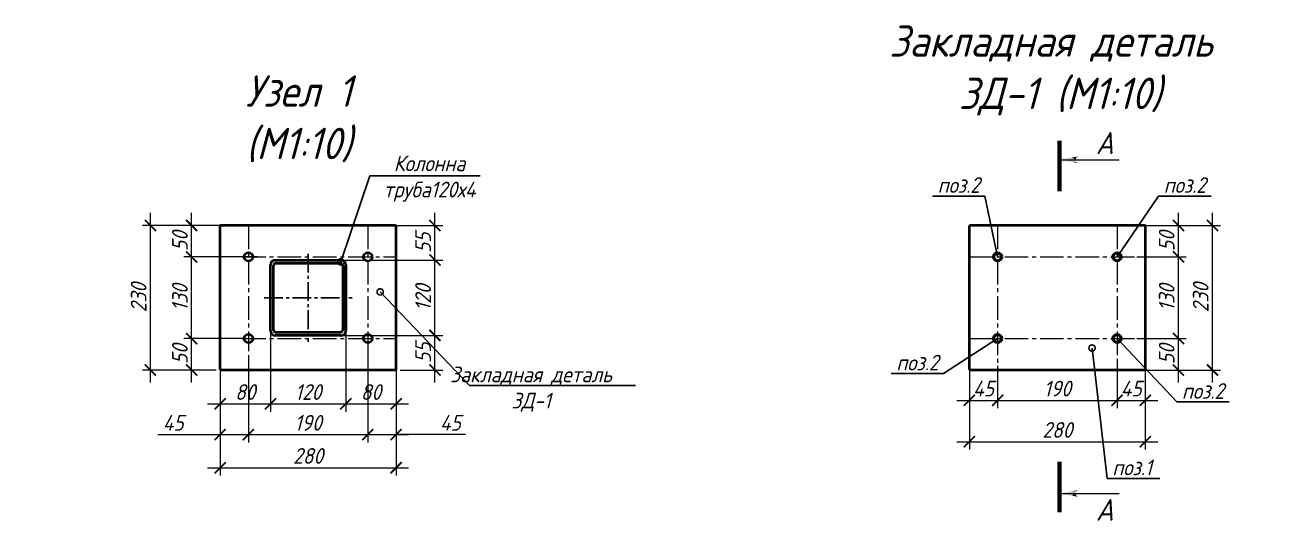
# Model space of a CAD drawing. Header units: millimetres. Extents: x 504091 to 2165846, y 135022 to 442887.
# Drawn here: x 896645 to 898647, y 256998 to 257786 of the extents above; entities that cross this region are included whole.
import ezdxf
from ezdxf import colors
from ezdxf.entities.mleader import LeaderData, LeaderLine
from ezdxf.math import Vec2, Vec3

# ---------------------------------------------------------------- set-up
doc = ezdxf.new("R2010")
doc.units = ezdxf.units.MM
doc.linetypes.add('CENTER2', pattern=[1.125, 0.75, -0.125, 0.125, -0.125])
doc.layers.get('Defpoints').update_dxf_attribs({"color": 255})
for name, color, linetype in [('PDF _Геометрия', 7, 'Continuous'), ('PDF _Сплошная заливка', 7, 'Continuous'), ('PDF _Текст', 7, 'Continuous'), ('TEXT', 7, 'Continuous'), ('металл', 124, 'Continuous'), ('Шов', 136, 'PSK_Weld_10')]:
    doc.layers.add(name, color=color, linetype=linetype)
for name, color, linetype, lineweight in [('Размер', 7, 'Continuous', 13), ('Размеры КР', 164, 'Continuous', 9), ('Рамка', 130, 'Continuous', 20)]:
    doc.layers.add(name, color=color, linetype=linetype, lineweight=lineweight)
doc.styles.add('GOST 2.304_new', font='isocpeur.ttf', dxfattribs={"width": 0.9, "oblique": 15})
doc.linetypes.add('PSK_Weld_10', pattern='A,0.199999,1e-06,[130,ltypeshp.shx,S=1.06,R=-45,X=0.75,Y=1],1.5,[130,ltypeshp.shx,S=1.06,R=45,X=-0.75,Y=1],0', length=1.7)
doc.dimstyles.new('SPDS 1_10', dxfattribs={"dimscale": 10, "dimtxt": 2.5, "dimasz": 1.77, "dimexe": 1.25, "dimexo": 0.625, "dimtad": 1, "dimdec": 0, "dimrnd": 0.001, "dimtxsty": 'GOST 2.304_new', "dimblk": 'ARCHTICK', "dimcen": 2.5, "dimdle": 2, "dimclrt": 256, "dimadec": 0, "dimazin": 2, "dimtfac": 0.75, "dimtdec": 0, "dimtmove": 1, "dimatfit": 3, "dimfxl": 0, "dimtolj": 1, "dimlwd": 9, "dimlwe": 9, "dimarcsym": 0})

# ---------------------------------------------------------------- blocks, each defined once
blk = doc.blocks.new('_ArchTick')
at = {"color": 0, "linetype": 'ByBlock', "const_width": 0.15}
blk.add_lwpolyline([(-0.5, -0.5), (0.5, 0.5)], dxfattribs=at)
blk = doc.blocks.new('*D1244')
at = {"layer": 'Defpoints', "color": 0, "lineweight": 20, "transparency": 16777216}
for p in [(896843.8, 257467.7), (896954.7, 257467.7), (896954.7, 257237.7)]:
    blk.add_point(p, dxfattribs=at)
at = {"layer": 'Размеры КР', "color": 0, "lineweight": 9, "transparency": 16777216}
for p, q in [((896843.8, 257217.7), (896843.8, 257487.7)), ((896948.5, 257467.7), (896831.3, 257467.7)), ((896948.5, 257237.7), (896831.3, 257237.7))]:
    blk.add_line(p, q, dxfattribs=at)
at = {"layer": 'Размеры КР', "color": 0, "lineweight": 9, "transparency": 16777216, "xscale": 17.7, "yscale": 17.7, "zscale": 17.7}
for p, rotation in [((896843.8, 257467.7), 90), ((896843.8, 257237.7), 270)]:
    blk.add_blockref('_ArchTick', p, dxfattribs=dict(at, rotation=rotation))
at = {"layer": 'Размеры КР', "lineweight": 20, "transparency": 16777216, "insert": (896825.1, 257352.7), "char_height": 25, "attachment_point": 5, "rotation": 90, "style": 'GOST 2.304_new'}
blk.add_mtext('\\A1;230', dxfattribs=at)
blk = doc.blocks.new('*D1245')
at = {"layer": 'Defpoints', "color": 0, "lineweight": 20, "transparency": 16777216}
for p in [(896909.4, 257287.7), (896999.7, 257287.7), (896954.7, 257237.7)]:
    blk.add_point(p, dxfattribs=at)
at = {"layer": 'Размеры КР', "color": 0, "lineweight": 9, "transparency": 16777216}
for p, q in [((896909.4, 257217.7), (896909.4, 257307.7)), ((896993.5, 257287.7), (896896.9, 257287.7)), ((896948.5, 257237.7), (896896.9, 257237.7))]:
    blk.add_line(p, q, dxfattribs=at)
at = {"layer": 'Размеры КР', "color": 0, "lineweight": 9, "transparency": 16777216, "xscale": 17.7, "yscale": 17.7, "zscale": 17.7}
for p, rotation in [((896909.4, 257287.7), 90), ((896909.4, 257237.7), 270)]:
    blk.add_blockref('_ArchTick', p, dxfattribs=dict(at, rotation=rotation))
at = {"layer": 'Размеры КР', "lineweight": 20, "transparency": 16777216, "insert": (896890.7, 257262.7), "char_height": 25, "attachment_point": 5, "rotation": 90, "style": 'GOST 2.304_new'}
blk.add_mtext('\\A1;50', dxfattribs=at)
blk = doc.blocks.new('*D1246')
at = {"layer": 'Defpoints', "color": 0, "lineweight": 20, "transparency": 16777216}
for p in [(896909.4, 257417.7), (897020.3, 257417.7), (896999.7, 257287.7)]:
    blk.add_point(p, dxfattribs=at)
at = {"layer": 'Размеры КР', "color": 0, "lineweight": 9, "transparency": 16777216}
for p, q in [((896909.4, 257267.7), (896909.4, 257437.7)), ((897014.1, 257417.7), (896896.9, 257417.7)), ((896993.5, 257287.7), (896896.9, 257287.7))]:
    blk.add_line(p, q, dxfattribs=at)
at = {"layer": 'Размеры КР', "color": 0, "lineweight": 9, "transparency": 16777216, "xscale": 17.7, "yscale": 17.7, "zscale": 17.7}
for p, rotation in [((896909.4, 257417.7), 90), ((896909.4, 257287.7), 270)]:
    blk.add_blockref('_ArchTick', p, dxfattribs=dict(at, rotation=rotation))
at = {"layer": 'Размеры КР', "lineweight": 20, "transparency": 16777216, "insert": (896890.7, 257352.7), "char_height": 25, "attachment_point": 5, "rotation": 90, "style": 'GOST 2.304_new'}
blk.add_mtext('\\A1;130', dxfattribs=at)
blk = doc.blocks.new('*D1247')
at = {"layer": 'Defpoints', "color": 0, "lineweight": 20, "transparency": 16777216}
for p in [(896909.4, 257467.7), (897020.3, 257467.7), (897020.3, 257417.7)]:
    blk.add_point(p, dxfattribs=at)
at = {"layer": 'Размеры КР', "color": 0, "lineweight": 9, "transparency": 16777216}
for p, q in [((896909.4, 257397.7), (896909.4, 257487.7)), ((897014.1, 257467.7), (896896.9, 257467.7)), ((897014.1, 257417.7), (896896.9, 257417.7))]:
    blk.add_line(p, q, dxfattribs=at)
at = {"layer": 'Размеры КР', "color": 0, "lineweight": 9, "transparency": 16777216, "xscale": 17.7, "yscale": 17.7, "zscale": 17.7}
for p, rotation in [((896909.4, 257467.7), 90), ((896909.4, 257417.7), 270)]:
    blk.add_blockref('_ArchTick', p, dxfattribs=dict(at, rotation=rotation))
at = {"layer": 'Размеры КР', "lineweight": 20, "transparency": 16777216, "insert": (896890.7, 257442.7), "char_height": 25, "attachment_point": 5, "rotation": 90, "style": 'GOST 2.304_new'}
blk.add_mtext('\\A1;50', dxfattribs=at)
blk = doc.blocks.new('*D1261')
at = {"layer": 'Defpoints', "color": 0, "lineweight": 20, "transparency": 16777216}
for p in [(896999.7, 257267.7), (896954.7, 257237.7), (896999.7, 257134.9)]:
    blk.add_point(p, dxfattribs=at)
at = {"layer": 'Размеры КР', "color": 0, "lineweight": 9, "transparency": 16777216}
for p, q in [((896999.7, 257261.5), (896999.7, 257122.4)), ((896954.7, 257231.5), (896954.7, 257122.4)), ((896855.8, 257134.9), (896954.7, 257134.9)), ((896934.7, 257134.9), (897019.7, 257134.9))]:
    blk.add_line(p, q, dxfattribs=at)
at = {"layer": 'Размеры КР', "color": 0, "lineweight": 9, "transparency": 16777216, "xscale": 17.7, "yscale": 17.7, "zscale": 17.7, "rotation": 180}
blk.add_blockref('_ArchTick', (896954.7, 257134.9), dxfattribs=at)
at = {"layer": 'Размеры КР', "color": 0, "lineweight": 9, "transparency": 16777216, "xscale": 17.7, "yscale": 17.7, "zscale": 17.7}
blk.add_blockref('_ArchTick', (896999.7, 257134.9), dxfattribs=at)
at = {"layer": 'Размеры КР', "lineweight": 20, "transparency": 16777216, "insert": (896880, 257153.7), "char_height": 25, "attachment_point": 5, "style": 'GOST 2.304_new'}
blk.add_mtext('\\A1;45', dxfattribs=at)
blk = doc.blocks.new('*D1262')
at = {"layer": 'Defpoints', "color": 0, "lineweight": 20, "transparency": 16777216}
for p in [(896999.7, 257267.7), (897189.7, 257275.8), (897189.7, 257134.9)]:
    blk.add_point(p, dxfattribs=at)
at = {"layer": 'Размеры КР', "color": 0, "lineweight": 9, "transparency": 16777216}
for p, q in [((896999.7, 257261.5), (896999.7, 257122.4)), ((897189.7, 257269.6), (897189.7, 257122.4)), ((896979.7, 257134.9), (897209.7, 257134.9))]:
    blk.add_line(p, q, dxfattribs=at)
at = {"layer": 'Размеры КР', "color": 0, "lineweight": 9, "transparency": 16777216, "xscale": 17.7, "yscale": 17.7, "zscale": 17.7, "rotation": 180}
blk.add_blockref('_ArchTick', (896999.7, 257134.9), dxfattribs=at)
at = {"layer": 'Размеры КР', "color": 0, "lineweight": 9, "transparency": 16777216, "xscale": 17.7, "yscale": 17.7, "zscale": 17.7}
blk.add_blockref('_ArchTick', (897189.7, 257134.9), dxfattribs=at)
at = {"layer": 'Размеры КР', "lineweight": 20, "transparency": 16777216, "insert": (897094.7, 257153.7), "char_height": 25, "attachment_point": 5, "style": 'GOST 2.304_new'}
blk.add_mtext('\\A1;190', dxfattribs=at)
blk = doc.blocks.new('*D1263')
at = {"layer": 'Defpoints', "color": 0, "lineweight": 20, "transparency": 16777216}
for p in [(897189.7, 257275.8), (897234.7, 257275.8), (897234.7, 257134.9)]:
    blk.add_point(p, dxfattribs=at)
at = {"layer": 'Размеры КР', "color": 0, "lineweight": 9, "transparency": 16777216}
for p, q in [((897189.7, 257269.6), (897189.7, 257122.4)), ((897234.7, 257269.6), (897234.7, 257122.4)), ((897169.7, 257134.9), (897254.7, 257134.9)), ((897345.3, 257134.9), (897234.7, 257134.9))]:
    blk.add_line(p, q, dxfattribs=at)
at = {"layer": 'Размеры КР', "color": 0, "lineweight": 9, "transparency": 16777216, "xscale": 17.7, "yscale": 17.7, "zscale": 17.7, "rotation": 180}
blk.add_blockref('_ArchTick', (897189.7, 257134.9), dxfattribs=at)
at = {"layer": 'Размеры КР', "color": 0, "lineweight": 9, "transparency": 16777216, "xscale": 17.7, "yscale": 17.7, "zscale": 17.7}
blk.add_blockref('_ArchTick', (897234.7, 257134.9), dxfattribs=at)
at = {"layer": 'Размеры КР', "lineweight": 20, "transparency": 16777216, "insert": (897321.1, 257153.7), "char_height": 25, "attachment_point": 5, "style": 'GOST 2.304_new'}
blk.add_mtext('\\A1;45', dxfattribs=at)
blk = doc.blocks.new('*D1264')
at = {"layer": 'Defpoints', "color": 0, "lineweight": 20, "transparency": 16777216}
for p in [(897034.7, 257315.8), (896954.7, 257257.2), (897034.7, 257183.9)]:
    blk.add_point(p, dxfattribs=at)
at = {"layer": 'Размеры КР', "color": 0, "lineweight": 9, "transparency": 16777216}
for p, q in [((897034.7, 257309.5), (897034.7, 257171.4)), ((896954.7, 257250.9), (896954.7, 257171.4)), ((896934.7, 257183.9), (897054.7, 257183.9))]:
    blk.add_line(p, q, dxfattribs=at)
at = {"layer": 'Размеры КР', "color": 0, "lineweight": 9, "transparency": 16777216, "xscale": 17.7, "yscale": 17.7, "zscale": 17.7, "rotation": 180}
blk.add_blockref('_ArchTick', (896954.7, 257183.9), dxfattribs=at)
at = {"layer": 'Размеры КР', "color": 0, "lineweight": 9, "transparency": 16777216, "xscale": 17.7, "yscale": 17.7, "zscale": 17.7}
blk.add_blockref('_ArchTick', (897034.7, 257183.9), dxfattribs=at)
at = {"layer": 'Размеры КР', "lineweight": 20, "transparency": 16777216, "insert": (896994.7, 257202.6), "char_height": 25, "attachment_point": 5, "style": 'GOST 2.304_new'}
blk.add_mtext('\\A1;80', dxfattribs=at)
blk = doc.blocks.new('*D1265')
at = {"layer": 'Defpoints', "color": 0, "lineweight": 20, "transparency": 16777216}
for p in [(897154.7, 257331.2), (897034.7, 257315.8), (897154.7, 257183.9)]:
    blk.add_point(p, dxfattribs=at)
at = {"layer": 'Размеры КР', "color": 0, "lineweight": 9, "transparency": 16777216}
for p, q in [((897154.7, 257324.9), (897154.7, 257171.4)), ((897034.7, 257309.5), (897034.7, 257171.4)), ((897014.7, 257183.9), (897174.7, 257183.9))]:
    blk.add_line(p, q, dxfattribs=at)
at = {"layer": 'Размеры КР', "color": 0, "lineweight": 9, "transparency": 16777216, "xscale": 17.7, "yscale": 17.7, "zscale": 17.7, "rotation": 180}
blk.add_blockref('_ArchTick', (897034.7, 257183.9), dxfattribs=at)
at = {"layer": 'Размеры КР', "color": 0, "lineweight": 9, "transparency": 16777216, "xscale": 17.7, "yscale": 17.7, "zscale": 17.7}
blk.add_blockref('_ArchTick', (897154.7, 257183.9), dxfattribs=at)
at = {"layer": 'Размеры КР', "lineweight": 20, "transparency": 16777216, "insert": (897094.7, 257202.6), "char_height": 25, "attachment_point": 5, "style": 'GOST 2.304_new'}
blk.add_mtext('\\A1;120', dxfattribs=at)
blk = doc.blocks.new('*D1266')
at = {"layer": 'Defpoints', "color": 0, "lineweight": 20, "transparency": 16777216}
for p in [(897154.7, 257331.2), (897234.7, 257295.4), (897234.7, 257183.9)]:
    blk.add_point(p, dxfattribs=at)
at = {"layer": 'Размеры КР', "color": 0, "lineweight": 9, "transparency": 16777216}
for p, q in [((897154.7, 257324.9), (897154.7, 257171.4)), ((897234.7, 257289.1), (897234.7, 257171.4)), ((897134.7, 257183.9), (897254.7, 257183.9))]:
    blk.add_line(p, q, dxfattribs=at)
at = {"layer": 'Размеры КР', "color": 0, "lineweight": 9, "transparency": 16777216, "xscale": 17.7, "yscale": 17.7, "zscale": 17.7, "rotation": 180}
blk.add_blockref('_ArchTick', (897154.7, 257183.9), dxfattribs=at)
at = {"layer": 'Размеры КР', "color": 0, "lineweight": 9, "transparency": 16777216, "xscale": 17.7, "yscale": 17.7, "zscale": 17.7}
blk.add_blockref('_ArchTick', (897234.7, 257183.9), dxfattribs=at)
at = {"layer": 'Размеры КР', "lineweight": 20, "transparency": 16777216, "insert": (897194.7, 257202.6), "char_height": 25, "attachment_point": 5, "style": 'GOST 2.304_new'}
blk.add_mtext('\\A1;80', dxfattribs=at)
blk = doc.blocks.new('*D1267')
at = {"layer": 'Defpoints', "color": 0, "lineweight": 20, "transparency": 16777216}
for p in [(896954.7, 257276.1), (897234.7, 257275.8), (897234.7, 257082.2)]:
    blk.add_point(p, dxfattribs=at)
at = {"layer": 'Размеры КР', "color": 0, "lineweight": 9, "transparency": 16777216}
for p, q in [((896954.7, 257269.9), (896954.7, 257069.7)), ((897234.7, 257269.6), (897234.7, 257069.7)), ((896934.7, 257082.2), (897254.7, 257082.2))]:
    blk.add_line(p, q, dxfattribs=at)
at = {"layer": 'Размеры КР', "color": 0, "lineweight": 9, "transparency": 16777216, "xscale": 17.7, "yscale": 17.7, "zscale": 17.7, "rotation": 180}
blk.add_blockref('_ArchTick', (896954.7, 257082.2), dxfattribs=at)
at = {"layer": 'Размеры КР', "color": 0, "lineweight": 9, "transparency": 16777216, "xscale": 17.7, "yscale": 17.7, "zscale": 17.7}
blk.add_blockref('_ArchTick', (897234.7, 257082.2), dxfattribs=at)
at = {"layer": 'Размеры КР', "lineweight": 20, "transparency": 16777216, "insert": (897094.7, 257101), "char_height": 25, "attachment_point": 5, "style": 'GOST 2.304_new'}
blk.add_mtext('\\A1;280', dxfattribs=at)
blk = doc.blocks.new('_DotSmall')
at = {"color": 0, "linetype": 'ByBlock', "lineweight": 35, "const_width": 0.5}
blk.add_lwpolyline([(-0.0625, 0, 1), (0.0625, 0, 1)], format="xyb", close=True, dxfattribs=at)
blk = doc.blocks.new('*D1331')
at = {"layer": 'Defpoints', "color": 0, "lineweight": 20, "transparency": 16777216}
for p in [(897133.3, 257292.7), (897296.5, 257292.7), (897234.7, 257237.7)]:
    blk.add_point(p, dxfattribs=at)
at = {"layer": 'Размеры КР', "color": 0, "lineweight": 9, "transparency": 16777216}
for p, q in [((897296.5, 257217.7), (897296.5, 257312.7)), ((897139.5, 257292.7), (897309, 257292.7)), ((897241, 257237.7), (897309, 257237.7))]:
    blk.add_line(p, q, dxfattribs=at)
at = {"layer": 'Размеры КР', "color": 0, "lineweight": 9, "transparency": 16777216, "xscale": 17.7, "yscale": 17.7, "zscale": 17.7}
for p, rotation in [((897296.5, 257292.7), 90), ((897296.5, 257237.7), 270)]:
    blk.add_blockref('_ArchTick', p, dxfattribs=dict(at, rotation=rotation))
at = {"layer": 'Размеры КР', "lineweight": 20, "transparency": 16777216, "insert": (897277.7, 257265.2), "char_height": 25, "attachment_point": 5, "rotation": 90, "style": 'GOST 2.304_new'}
blk.add_mtext('\\A1;55', dxfattribs=at)
blk = doc.blocks.new('*D1332')
at = {"layer": 'Defpoints', "color": 0, "lineweight": 20, "transparency": 16777216}
for p in [(897130.3, 257412.7), (897296.5, 257412.7), (897133.3, 257292.7)]:
    blk.add_point(p, dxfattribs=at)
at = {"layer": 'Размеры КР', "color": 0, "lineweight": 9, "transparency": 16777216}
for p, q in [((897296.5, 257272.7), (897296.5, 257432.7)), ((897136.5, 257412.7), (897309, 257412.7)), ((897139.5, 257292.7), (897309, 257292.7))]:
    blk.add_line(p, q, dxfattribs=at)
at = {"layer": 'Размеры КР', "color": 0, "lineweight": 9, "transparency": 16777216, "xscale": 17.7, "yscale": 17.7, "zscale": 17.7}
for p, rotation in [((897296.5, 257412.7), 90), ((897296.5, 257292.7), 270)]:
    blk.add_blockref('_ArchTick', p, dxfattribs=dict(at, rotation=rotation))
at = {"layer": 'Размеры КР', "lineweight": 20, "transparency": 16777216, "insert": (897277.7, 257352.7), "char_height": 25, "attachment_point": 5, "rotation": 90, "style": 'GOST 2.304_new'}
blk.add_mtext('\\A1;120', dxfattribs=at)
blk = doc.blocks.new('*D1333')
at = {"layer": 'Defpoints', "color": 0, "lineweight": 20, "transparency": 16777216}
for p in [(897148, 257467.7), (897296.5, 257467.7), (897130.3, 257412.7)]:
    blk.add_point(p, dxfattribs=at)
at = {"layer": 'Размеры КР', "color": 0, "lineweight": 9, "transparency": 16777216}
for p, q in [((897296.5, 257392.7), (897296.5, 257487.7)), ((897154.2, 257467.7), (897309, 257467.7)), ((897136.5, 257412.7), (897309, 257412.7))]:
    blk.add_line(p, q, dxfattribs=at)
at = {"layer": 'Размеры КР', "color": 0, "lineweight": 9, "transparency": 16777216, "xscale": 17.7, "yscale": 17.7, "zscale": 17.7}
for p, rotation in [((897296.5, 257467.7), 90), ((897296.5, 257412.7), 270)]:
    blk.add_blockref('_ArchTick', p, dxfattribs=dict(at, rotation=rotation))
at = {"layer": 'Размеры КР', "lineweight": 20, "transparency": 16777216, "insert": (897277.7, 257440.2), "char_height": 25, "attachment_point": 5, "rotation": 90, "style": 'GOST 2.304_new'}
blk.add_mtext('\\A1;55', dxfattribs=at)
blk = doc.blocks.new('*D1334')
at = {"layer": 'Defpoints', "color": 0, "lineweight": 20, "transparency": 16777216}
for p in [(898146.8, 257237.7), (898426.8, 257237.7), (898426.8, 257123.5)]:
    blk.add_point(p, dxfattribs=at)
at = {"layer": 'Размеры КР', "color": 0, "lineweight": 9, "transparency": 16777216}
for p, q in [((898146.8, 257231.5), (898146.8, 257111)), ((898426.8, 257231.5), (898426.8, 257111)), ((898126.8, 257123.5), (898446.8, 257123.5))]:
    blk.add_line(p, q, dxfattribs=at)
at = {"layer": 'Размеры КР', "color": 0, "lineweight": 9, "transparency": 16777216, "xscale": 17.7, "yscale": 17.7, "zscale": 17.7, "rotation": 180}
blk.add_blockref('_ArchTick', (898146.8, 257123.5), dxfattribs=at)
at = {"layer": 'Размеры КР', "color": 0, "lineweight": 9, "transparency": 16777216, "xscale": 17.7, "yscale": 17.7, "zscale": 17.7}
blk.add_blockref('_ArchTick', (898426.8, 257123.5), dxfattribs=at)
at = {"layer": 'Размеры КР', "lineweight": 20, "transparency": 16777216, "insert": (898286.8, 257142.3), "char_height": 25, "attachment_point": 5, "style": 'GOST 2.304_new'}
blk.add_mtext('\\A1;280', dxfattribs=at)
blk = doc.blocks.new('*D1335')
at = {"layer": 'Defpoints', "color": 0, "lineweight": 20, "transparency": 16777216}
for p in [(898146.8, 257250.6), (898191.8, 257250.6), (898191.8, 257189.4)]:
    blk.add_point(p, dxfattribs=at)
at = {"layer": 'Размеры КР', "color": 0, "lineweight": 9, "transparency": 16777216}
for p, q in [((898146.8, 257244.3), (898146.8, 257176.9)), ((898191.8, 257244.3), (898191.8, 257176.9)), ((898126.8, 257189.4), (898211.8, 257189.4))]:
    blk.add_line(p, q, dxfattribs=at)
at = {"layer": 'Размеры КР', "color": 0, "lineweight": 9, "transparency": 16777216, "xscale": 17.7, "yscale": 17.7, "zscale": 17.7, "rotation": 180}
blk.add_blockref('_ArchTick', (898146.8, 257189.4), dxfattribs=at)
at = {"layer": 'Размеры КР', "color": 0, "lineweight": 9, "transparency": 16777216, "xscale": 17.7, "yscale": 17.7, "zscale": 17.7}
blk.add_blockref('_ArchTick', (898191.8, 257189.4), dxfattribs=at)
at = {"layer": 'Размеры КР', "lineweight": 20, "transparency": 16777216, "insert": (898169.3, 257208.1), "char_height": 25, "attachment_point": 5, "style": 'GOST 2.304_new'}
blk.add_mtext('\\A1;45', dxfattribs=at)
blk = doc.blocks.new('*D1336')
at = {"layer": 'Defpoints', "color": 0, "lineweight": 20, "transparency": 16777216}
for p in [(898191.8, 257250.6), (898381.8, 257259.8), (898381.8, 257189.4)]:
    blk.add_point(p, dxfattribs=at)
at = {"layer": 'Размеры КР', "color": 0, "lineweight": 9, "transparency": 16777216}
for p, q in [((898191.8, 257244.3), (898191.8, 257176.9)), ((898381.8, 257253.6), (898381.8, 257176.9)), ((898171.8, 257189.4), (898401.8, 257189.4))]:
    blk.add_line(p, q, dxfattribs=at)
at = {"layer": 'Размеры КР', "color": 0, "lineweight": 9, "transparency": 16777216, "xscale": 17.7, "yscale": 17.7, "zscale": 17.7, "rotation": 180}
blk.add_blockref('_ArchTick', (898191.8, 257189.4), dxfattribs=at)
at = {"layer": 'Размеры КР', "color": 0, "lineweight": 9, "transparency": 16777216, "xscale": 17.7, "yscale": 17.7, "zscale": 17.7}
blk.add_blockref('_ArchTick', (898381.8, 257189.4), dxfattribs=at)
at = {"layer": 'Размеры КР', "lineweight": 20, "transparency": 16777216, "insert": (898286.8, 257208.1), "char_height": 25, "attachment_point": 5, "style": 'GOST 2.304_new'}
blk.add_mtext('\\A1;190', dxfattribs=at)
blk = doc.blocks.new('*D1337')
at = {"layer": 'Defpoints', "color": 0, "lineweight": 20, "transparency": 16777216}
for p in [(898426.8, 257266.5), (898381.8, 257259.8), (898426.8, 257189.4)]:
    blk.add_point(p, dxfattribs=at)
at = {"layer": 'Размеры КР', "color": 0, "lineweight": 9, "transparency": 16777216}
for p, q in [((898381.8, 257253.6), (898381.8, 257176.9)), ((898426.8, 257260.3), (898426.8, 257176.9)), ((898361.8, 257189.4), (898446.8, 257189.4))]:
    blk.add_line(p, q, dxfattribs=at)
at = {"layer": 'Размеры КР', "color": 0, "lineweight": 9, "transparency": 16777216, "xscale": 17.7, "yscale": 17.7, "zscale": 17.7, "rotation": 180}
blk.add_blockref('_ArchTick', (898381.8, 257189.4), dxfattribs=at)
at = {"layer": 'Размеры КР', "color": 0, "lineweight": 9, "transparency": 16777216, "xscale": 17.7, "yscale": 17.7, "zscale": 17.7}
blk.add_blockref('_ArchTick', (898426.8, 257189.4), dxfattribs=at)
at = {"layer": 'Размеры КР', "lineweight": 20, "transparency": 16777216, "insert": (898404.3, 257208.1), "char_height": 25, "attachment_point": 5, "style": 'GOST 2.304_new'}
blk.add_mtext('\\A1;45', dxfattribs=at)
blk = doc.blocks.new('*D1338')
at = {"layer": 'Defpoints', "color": 0, "lineweight": 20, "transparency": 16777216}
for p in [(898405.3, 257467.7), (898533.7, 257467.7), (898418.9, 257237.7)]:
    blk.add_point(p, dxfattribs=at)
at = {"layer": 'Размеры КР', "color": 0, "lineweight": 9, "transparency": 16777216}
for p, q in [((898533.7, 257217.7), (898533.7, 257487.7)), ((898411.5, 257467.7), (898546.2, 257467.7)), ((898425.2, 257237.7), (898546.2, 257237.7))]:
    blk.add_line(p, q, dxfattribs=at)
at = {"layer": 'Размеры КР', "color": 0, "lineweight": 9, "transparency": 16777216, "xscale": 17.7, "yscale": 17.7, "zscale": 17.7}
for p, rotation in [((898533.7, 257467.7), 90), ((898533.7, 257237.7), 270)]:
    blk.add_blockref('_ArchTick', p, dxfattribs=dict(at, rotation=rotation))
at = {"layer": 'Размеры КР', "lineweight": 20, "transparency": 16777216, "insert": (898514.9, 257352.7), "char_height": 25, "attachment_point": 5, "rotation": 90, "style": 'GOST 2.304_new'}
blk.add_mtext('\\A1;230', dxfattribs=at)
blk = doc.blocks.new('*D1339')
at = {"layer": 'Defpoints', "color": 0, "lineweight": 20, "transparency": 16777216}
for p in [(898406.9, 257287.7), (898479.5, 257287.7), (898402.3, 257237.7)]:
    blk.add_point(p, dxfattribs=at)
at = {"layer": 'Размеры КР', "color": 0, "lineweight": 9, "transparency": 16777216}
for p, q in [((898479.5, 257217.7), (898479.5, 257307.7)), ((898413.1, 257287.7), (898492, 257287.7)), ((898408.6, 257237.7), (898492, 257237.7))]:
    blk.add_line(p, q, dxfattribs=at)
at = {"layer": 'Размеры КР', "color": 0, "lineweight": 9, "transparency": 16777216, "xscale": 17.7, "yscale": 17.7, "zscale": 17.7}
for p, rotation in [((898479.5, 257287.7), 90), ((898479.5, 257237.7), 270)]:
    blk.add_blockref('_ArchTick', p, dxfattribs=dict(at, rotation=rotation))
at = {"layer": 'Размеры КР', "lineweight": 20, "transparency": 16777216, "insert": (898460.8, 257262.7), "char_height": 25, "attachment_point": 5, "rotation": 90, "style": 'GOST 2.304_new'}
blk.add_mtext('\\A1;50', dxfattribs=at)
blk = doc.blocks.new('*D1340')
at = {"layer": 'Defpoints', "color": 0, "lineweight": 20, "transparency": 16777216}
for p in [(898407.2, 257417.7), (898479.5, 257417.7), (898406.9, 257287.7)]:
    blk.add_point(p, dxfattribs=at)
at = {"layer": 'Размеры КР', "color": 0, "lineweight": 9, "transparency": 16777216}
for p, q in [((898479.5, 257267.7), (898479.5, 257437.7)), ((898413.5, 257417.7), (898492, 257417.7)), ((898413.1, 257287.7), (898492, 257287.7))]:
    blk.add_line(p, q, dxfattribs=at)
at = {"layer": 'Размеры КР', "color": 0, "lineweight": 9, "transparency": 16777216, "xscale": 17.7, "yscale": 17.7, "zscale": 17.7}
for p, rotation in [((898479.5, 257417.7), 90), ((898479.5, 257287.7), 270)]:
    blk.add_blockref('_ArchTick', p, dxfattribs=dict(at, rotation=rotation))
at = {"layer": 'Размеры КР', "lineweight": 20, "transparency": 16777216, "insert": (898460.8, 257352.7), "char_height": 25, "attachment_point": 5, "rotation": 90, "style": 'GOST 2.304_new'}
blk.add_mtext('\\A1;130', dxfattribs=at)
blk = doc.blocks.new('*D1341')
at = {"layer": 'Defpoints', "color": 0, "lineweight": 20, "transparency": 16777216}
for p in [(898396.5, 257467.7), (898479.5, 257467.7), (898407.2, 257417.7)]:
    blk.add_point(p, dxfattribs=at)
at = {"layer": 'Размеры КР', "color": 0, "lineweight": 9, "transparency": 16777216}
for p, q in [((898479.5, 257397.7), (898479.5, 257487.7)), ((898402.8, 257467.7), (898492, 257467.7)), ((898413.5, 257417.7), (898492, 257417.7))]:
    blk.add_line(p, q, dxfattribs=at)
at = {"layer": 'Размеры КР', "color": 0, "lineweight": 9, "transparency": 16777216, "xscale": 17.7, "yscale": 17.7, "zscale": 17.7}
for p, rotation in [((898479.5, 257467.7), 90), ((898479.5, 257417.7), 270)]:
    blk.add_blockref('_ArchTick', p, dxfattribs=dict(at, rotation=rotation))
at = {"layer": 'Размеры КР', "lineweight": 20, "transparency": 16777216, "insert": (898460.8, 257442.7), "char_height": 25, "attachment_point": 5, "rotation": 90, "style": 'GOST 2.304_new'}
blk.add_mtext('\\A1;50', dxfattribs=at)

msp = doc.modelspace()

# ---------------------------------------------------------------- linework, layer by layer
at = {"color": 251, "linetype": 'CENTER2', "ltscale": 40}
for p, q in [((897094.7391, 257422.7246), (897094.7391, 257282.7246)), ((897024.7391, 257352.7246), (897164.7391, 257352.7246))]:
    msp.add_line(p, q, dxfattribs=at)
at = {"layer": 'PDF _Геометрия', "lineweight": 90}
for points in [[(898289.9968, 257522.2513), (898289.9968, 257602.233)], [(898289.9968, 257091.3353), (898289.9968, 257011.3537)]]:
    msp.add_lwpolyline(points, dxfattribs=at)
at = {"layer": 'PDF _Геометрия', "lineweight": 9}
for points in [[(898289.9968, 257572.3986), (898385.0014, 257572.3986)], [(898289.9968, 257041.1881), (898385.0014, 257041.1881)]]:
    msp.add_lwpolyline(points, dxfattribs=at)
at = {"layer": 'PDF _Сплошная заливка', "lineweight": 20, "transparency": 33554559}
for points in [[(898315.5994, 257572.3986), (898289.9968, 257572.3986), (898309.6748, 257575.784)], [(898316.8689, 257568.8015), (898309.6748, 257568.8015), (898289.9968, 257572.3986)], [(898316.8689, 257568.8015), (898315.5994, 257572.3986), (898289.9968, 257572.3986)], [(898316.8689, 257575.784), (898309.6748, 257575.784), (898320.0428, 257577.6884)], [(898315.5994, 257572.3986), (898316.8689, 257575.784), (898309.6748, 257575.784)], [(898320.0428, 257567.1088), (898316.8689, 257568.8015), (898309.6748, 257568.8015)], [(898316.8689, 257044.7852), (898309.6748, 257044.7852), (898289.9968, 257041.1881)], [(898316.8689, 257044.7852), (898315.5994, 257041.1881), (898289.9968, 257041.1881)], [(898315.5994, 257041.1881), (898289.9968, 257041.1881), (898309.6748, 257037.8027)], [(898320.0428, 257046.4779), (898316.8689, 257044.7852), (898309.6748, 257044.7852)], [(898315.5994, 257041.1881), (898316.8689, 257037.8027), (898309.6748, 257037.8027)], [(898316.8689, 257037.8027), (898309.6748, 257037.8027), (898320.0428, 257035.8983)]]:
    msp.add_solid(points, dxfattribs=at)
at = {"layer": 'металл', "lineweight": 40}
for p, q in [((897234.7391, 257467.7246), (896954.7391, 257467.7246)), ((896954.7391, 257237.7246), (896954.7391, 257467.7246)), ((897234.7391, 257237.7246), (897234.7391, 257467.7246)), ((898426.8441, 257467.7246), (898146.8441, 257467.7246)), ((898146.8441, 257237.7246), (898146.8441, 257467.7246)), ((898426.8441, 257237.7246), (898426.8441, 257467.7246)), ((897149.7391, 257403.7246), (897149.7391, 257301.7246)), ((896954.7391, 257237.7246), (897234.7391, 257237.7246)), ((898146.8441, 257237.7246), (898426.8441, 257237.7246))]:
    msp.add_line(p, q, dxfattribs=at)
at = {"layer": 'металл', "lineweight": 40, "extrusion": (1, 0, 0)}
for p, q in [((897034.7391, 257300.7246), (897034.7391, 257404.7246)), ((897154.7391, 257404.7246), (897154.7391, 257300.7246)), ((897154.7391, 257300.7246), (897154.7391, 257404.7246)), ((897034.7391, 257300.7246), (897034.7391, 257374.7246))]:
    msp.add_line(p, q, dxfattribs=at)
at = {"layer": 'металл', "lineweight": 40, "extrusion": (-1, 0, 0)}
msp.add_line((897039.7391, 257300.7246), (897039.7391, 257403.7246), dxfattribs=at)
at = {"layer": 'металл', "lineweight": 40, "extrusion": (0, 1, 0)}
for p, q in [((897042.7391, 257412.7246), (897146.7391, 257412.7246)), ((897042.7391, 257412.7246), (897146.7391, 257412.7246)), ((897043.7391, 257407.7246), (897145.7391, 257407.7246)), ((897146.7391, 257292.7246), (897042.7391, 257292.7246))]:
    msp.add_line(p, q, dxfattribs=at)
at = {"layer": 'металл', "lineweight": 40, "extrusion": (0, -1, 0)}
msp.add_line((897042.7391, 257297.7246), (897145.7391, 257297.7246), dxfattribs=at)
at = {"layer": 'металл', "lineweight": 40}
for centre in [(896999.7391, 257417.7246), (897189.7391, 257417.7246), (898191.8441, 257417.7246), (898381.8441, 257417.7246), (896999.7391, 257287.7246), (897189.7391, 257287.7246), (898191.8441, 257287.7246), (898381.8441, 257287.7246)]:
    msp.add_circle(centre, 6.7613, dxfattribs=at)
for centre, radius, start, end in [((897042.7391, 257404.7246), 8, 90, 180), ((897043.7391, 257403.7246), 4, 90, 180), ((897145.7391, 257403.7246), 4, 0, 90), ((897146.7391, 257404.7246), 8, 0, 90), ((897042.7391, 257300.7246), 8, 180, 270), ((897043.7391, 257301.7246), 4, 180, 270), ((897145.7391, 257301.7246), 4, 270, 0), ((897146.7391, 257300.7246), 8, 270, 0)]:
    msp.add_arc(centre, radius, start, end, dxfattribs=at)
at = {"layer": 'Рамка', "color": 251, "linetype": 'CENTER2', "ltscale": 50}
for p, q in [((896999.7391, 257467.7246), (896999.7391, 257267.7246)), ((897189.7391, 257467.7246), (897189.7391, 257267.7246)), ((898191.8441, 257467.7246), (898191.8441, 257237.7246)), ((898381.8441, 257467.7246), (898381.8441, 257237.7246)), ((896989.7391, 257417.7246), (897234.7391, 257417.7246)), ((898146.8441, 257417.7246), (898426.8441, 257417.7246)), ((896989.7391, 257287.7246), (897234.7391, 257287.7246)), ((898146.8441, 257287.7246), (898426.8441, 257287.7246))]:
    msp.add_line(p, q, dxfattribs=at)
at = {"layer": 'Шов'}
for points in [[(897034.7391, 257300.7246), (897034.7391, 257404.7246)], [(897042.7391, 257412.7246), (897146.7391, 257412.7246)], [(897154.7391, 257404.7246), (897154.6807, 257299.76)], [(897146.7391, 257292.7246), (897042.7391, 257292.7246)]]:
    msp.add_lwpolyline(points, dxfattribs=at)

# ---------------------------------------------------------------- texts
at = {"layer": 'PDF _Текст', "lineweight": 20, "char_height": 34.9964, "style": 'GOST 2.304_new'}
for insert, attachment_point in [((898348.0316, 257616.4397), 1), ((898348.0316, 256997.7074), 7)]:
    msp.add_mtext('А', dxfattribs=dict(at, insert=insert, attachment_point=attachment_point))
at = {"layer": 'TEXT', "char_height": 50, "attachment_point": 5, "style": 'GOST 2.304_new'}
for s, insert in [('Закладная деталь\\P ЗД-1 (М1:10)', (898276.8541, 257714.4508)), ('Узел 1 \\P(М1:10)', (897079.9046, 257637.3868))]:
    msp.add_mtext_dynamic_manual_height_columns(s, width=3694.683139, gutter_width=100, heights=[0], dxfattribs=dict(at, insert=insert))

# ---------------------------------------------------------------- dimensions: what is measured, and where the dimension line sits
at = {"layer": 'Размеры КР', "lineweight": 20}
for base, p1, p2, picture, middle in [((896843.8213, 257467.7246), (896954.7391, 257237.7246), (896954.7391, 257467.7246), '*D1244', (896825.0713, 257352.7246)), ((896909.4447, 257467.7246), (897020.336, 257417.7246), (897020.336, 257467.7246), '*D1247', (896890.6947, 257442.7246)), ((897296.4702, 257467.7246), (897130.2649, 257412.7246), (897147.9981, 257467.7246), '*D1333', (897277.7202, 257440.2246)), ((898479.5202, 257467.7246), (898407.2011, 257417.7246), (898396.5197, 257467.7246), '*D1341', (898460.7702, 257442.7246)), ((898533.6626, 257467.7246), (898418.9292, 257237.7246), (898405.2953, 257467.7246), '*D1338', (898514.9126, 257352.7246)), ((896909.4447, 257417.7246), (896999.7391, 257287.7246), (897020.336, 257417.7246), '*D1246', (896890.6947, 257352.7246)), ((897296.4702, 257412.7246), (897133.2994, 257292.7246), (897130.2649, 257412.7246), '*D1332', (897277.7202, 257352.7246)), ((898479.5202, 257417.7246), (898406.8856, 257287.7246), (898407.2011, 257417.7246), '*D1340', (898460.7702, 257352.7246)), ((896909.4447, 257287.7246), (896954.7391, 257237.7246), (896999.7391, 257287.7246), '*D1245', (896890.6947, 257262.7246)), ((897296.4702, 257292.7246), (897234.7391, 257237.7246), (897133.2994, 257292.7246), '*D1331', (897277.7202, 257265.2246)), ((898479.5202, 257287.7246), (898402.308, 257237.7246), (898406.8856, 257287.7246), '*D1339', (898460.7702, 257262.7246))]:
    dim = msp.add_linear_dim(base=base, p1=p1, p2=p2, angle=90, dimstyle='SPDS 1_10', dxfattribs=at)
    dim.commit()
    dim.dimension.update_dxf_attribs({"geometry": picture, "text_midpoint": middle})
for base, p1, p2, picture, middle in [((897154.7391, 257183.8619), (897034.7391, 257315.7533), (897154.7391, 257331.1724), '*D1265', (897094.7391, 257202.6119)), ((897234.7391, 257183.8619), (897154.7391, 257331.1724), (897234.7391, 257295.3958), '*D1266', (897194.7391, 257202.6119)), ((897034.7391, 257183.8619), (896954.7391, 257257.1654), (897034.7391, 257315.7533), '*D1264', (896994.7391, 257202.6119)), ((897234.7391, 257082.2188), (896954.7391, 257276.1436), (897234.7391, 257275.807), '*D1267', (897094.7391, 257100.9688)), ((897189.7391, 257134.9004), (896999.7391, 257267.7246), (897189.7391, 257275.807), '*D1262', (897094.7391, 257153.6504)), ((898381.8441, 257189.3813), (898191.8441, 257250.5726), (898381.8441, 257259.8272), '*D1336', (898286.8441, 257208.1313)), ((898426.8441, 257123.5295), (898146.8441, 257237.7246), (898426.8441, 257237.7246), '*D1334', (898286.8441, 257142.2795))]:
    dim = msp.add_linear_dim(base=base, p1=p1, p2=p2, dimstyle='SPDS 1_10', dxfattribs=at)
    dim.commit()
    dim.dimension.update_dxf_attribs({"geometry": picture, "text_midpoint": middle})
for base, p1, p2, picture, middle in [((896999.7391, 257134.9004), (896954.7391, 257237.7246), (896999.7391, 257267.7246), '*D1261', (896880.0239, 257120.9596)), ((897234.7391, 257134.9004), (897189.7391, 257275.807), (897234.7391, 257275.807), '*D1263', (897321.0759, 257135.5756)), ((898426.8441, 257189.3813), (898381.8441, 257259.8272), (898426.8441, 257266.5042), '*D1337', (898404.3441, 257189.3813)), ((898191.8441, 257189.3813), (898146.8441, 257250.5726), (898191.8441, 257250.5726), '*D1335', (898169.3441, 257189.3813))]:
    dim = msp.add_linear_dim(base=base, p1=p1, p2=p2, dimstyle='SPDS 1_10', dxfattribs=at)
    dim.commit()
    dim.dimension.update_dxf_attribs({"geometry": picture, "text_midpoint": middle, "dimtype": 160})

# ---------------------------------------------------------------- leaders
at = {"layer": 'Размер', "ltscale": 20}
ml = msp.add_multileader_mtext('Standard', dxfattribs=at)
ml.set_content('\\A1;Колонна\\Pтруба120х4', color=256, style='GOST 2.304_new')
ml.set_leader_properties()
ml.set_arrow_properties(name='DOTSMALL')
ml.build(insert=Vec2(0, 0))
ml.multileader.update_dxf_attribs({"text_left_attachment_type": 6, "text_right_attachment_type": 6, "dogleg_length": 4, "arrow_head_size": 20})
ctx = ml.context
ctx.base_point, ctx.char_height, ctx.arrow_head_size, ctx.landing_gap_size, ctx.plane_origin = Vec3(897196.7172, 257546.5419), 25, 20, 0, Vec3(876383.1645, 403664.0533)
ctx.left_attachment, ctx.right_attachment, ctx.text_align_type = 6, 6, 1
notes = []
notes.append((ctx, [(1, (1, 1, 0), (897192.7172, 257546.5419), (1, 0), 4, [(0, [(897146.9306, 257409.8112)], 0, [])])]))
ctx.mtext.insert, ctx.mtext.rotation, ctx.mtext.width, ctx.mtext.alignment, ctx.mtext.flow_direction = Vec3(897287.8599, 257579.0419), 6.283185307, 1286.674802, 2, 5
ml = msp.add_multileader_mtext('Standard', dxfattribs=at)
ml.set_content('\\A1;поз.2', color=256, style='GOST 2.304_new')
ml.set_leader_properties()
ml.set_arrow_properties(name='DOTSMALL')
ml.build(insert=Vec2(0, 0))
ml.multileader.update_dxf_attribs({"text_left_attachment_type": 6, "text_right_attachment_type": 6, "dogleg_length": 1, "arrow_head_size": 20})
ctx = ml.context
ctx.base_point, ctx.char_height, ctx.arrow_head_size, ctx.landing_gap_size, ctx.plane_origin = Vec3(898092.1317, 257514.5615), 25, 20, 0, Vec3(894285.9426, 286750.9194)
ctx.left_attachment, ctx.right_attachment, ctx.text_align_type = 6, 6, 1
notes.append((ctx, [(0, (1, 1, 0), (898171.6446, 257514.5615), (-1, 0), 4, [(0, [(898191.8441, 257417.7246)], 0, [])])]))
ctx.mtext.insert, ctx.mtext.rotation, ctx.mtext.width, ctx.mtext.alignment, ctx.mtext.flow_direction = Vec3(898129.8882, 257544.5615), 6.283185307, 257.33496, 2, 5
ml = msp.add_multileader_mtext('Standard', dxfattribs=at)
ml.set_content('\\A1;поз.2', color=256, style='GOST 2.304_new')
ml.set_leader_properties()
ml.set_arrow_properties(name='DOTSMALL')
ml.build(insert=Vec2(0, 0))
ml.multileader.update_dxf_attribs({"text_left_attachment_type": 6, "text_right_attachment_type": 6, "dogleg_length": 1, "arrow_head_size": 20})
ctx = ml.context
ctx.base_point, ctx.char_height, ctx.arrow_head_size, ctx.landing_gap_size, ctx.plane_origin = Vec3(898451.8131, 257514.5615), 25, 20, 0, Vec3(894645.6239, 286750.9194)
ctx.left_attachment, ctx.right_attachment, ctx.text_align_type = 6, 6, 1
notes.append((ctx, [(1, (1, 1, 0), (898447.8131, 257514.5615), (1, 0), 4, [(0, [(898381.8441, 257417.7246)], 0, [])])]))
ctx.mtext.insert, ctx.mtext.rotation, ctx.mtext.width, ctx.mtext.alignment, ctx.mtext.flow_direction = Vec3(898489.5695, 257544.5615), 6.283185307, 257.33496, 2, 5
ml = msp.add_multileader_mtext('Standard', dxfattribs=at)
ml.set_content('\\A1;Закладная деталь ЗД-1', color=256, style='GOST 2.304_new')
ml.set_leader_properties()
ml.set_arrow_properties(name='DOTSMALL')
ml.build(insert=Vec2(0, 0))
ml.multileader.update_dxf_attribs({"text_left_attachment_type": 6, "text_right_attachment_type": 6, "dogleg_length": 1, "arrow_head_size": 20})
ctx = ml.context
ctx.base_point, ctx.char_height, ctx.arrow_head_size, ctx.landing_gap_size, ctx.plane_origin = Vec3(897355.6572, 257213.1845), 25, 20, 0, Vec3(893497.8895, 286465.1254)
ctx.left_attachment, ctx.right_attachment, ctx.text_align_type = 6, 6, 1
notes.append((ctx, [(1, (1, 1, 0), (897351.6572, 257213.1845), (1, 0), 4, [(0, [(897209.3286, 257362.0609)], 0, [])])]))
ctx.mtext.insert, ctx.mtext.rotation, ctx.mtext.width, ctx.mtext.alignment, ctx.mtext.flow_direction = Vec3(897449.5434, 257243.1845), 6.283185307, 257.33496, 2, 5
ml = msp.add_multileader_mtext('Standard', dxfattribs=at)
ml.set_content('\\A1;поз.2', color=256, style='GOST 2.304_new')
ml.set_leader_properties()
ml.set_arrow_properties(name='DOTSMALL')
ml.build(insert=Vec2(0, 0))
ml.multileader.update_dxf_attribs({"text_left_attachment_type": 6, "text_right_attachment_type": 6, "dogleg_length": 1, "arrow_head_size": 20})
ctx = ml.context
ctx.base_point, ctx.char_height, ctx.arrow_head_size, ctx.landing_gap_size, ctx.plane_origin = Vec3(898026.3599, 257231.9747), 25, 20, 0, Vec3(894220.1708, 286468.3326)
ctx.left_attachment, ctx.right_attachment, ctx.text_align_type = 6, 6, 1
notes.append((ctx, [(0, (1, 1, 0), (898105.8728, 257231.9747), (-1, 0), 4, [(0, [(898191.8441, 257287.7246)], 0, [])])]))
ctx.mtext.insert, ctx.mtext.rotation, ctx.mtext.width, ctx.mtext.alignment, ctx.mtext.flow_direction = Vec3(898064.1164, 257261.9747), 6.283185307, 257.33496, 2, 5
ml = msp.add_multileader_mtext('Standard', dxfattribs=at)
ml.set_content('\\A1;поз.2', color=256, style='GOST 2.304_new')
ml.set_leader_properties()
ml.set_arrow_properties(name='DOTSMALL')
ml.build(insert=Vec2(0, 0))
ml.multileader.update_dxf_attribs({"text_left_attachment_type": 6, "text_right_attachment_type": 6, "dogleg_length": 1, "arrow_head_size": 20})
ctx = ml.context
ctx.base_point, ctx.char_height, ctx.arrow_head_size, ctx.landing_gap_size, ctx.plane_origin = Vec3(898480.7476, 257186.8158), 25, 20, 0, Vec3(894674.5585, 286423.1737)
ctx.left_attachment, ctx.right_attachment, ctx.text_align_type = 6, 6, 1
notes.append((ctx, [(1, (1, 1, 0), (898476.7476, 257186.8158), (1, 0), 4, [(0, [(898381.8441, 257287.7246)], 0, [])])]))
ctx.mtext.insert, ctx.mtext.rotation, ctx.mtext.width, ctx.mtext.alignment, ctx.mtext.flow_direction = Vec3(898518.5041, 257216.8158), 6.283185307, 257.33496, 2, 5
ml = msp.add_multileader_mtext('Standard', dxfattribs=at)
ml.set_content('\\A1;поз.1', color=256, style='GOST 2.304_new')
ml.set_leader_properties()
ml.set_arrow_properties(name='DOTSMALL')
ml.build(insert=Vec2(0, 0))
ml.multileader.update_dxf_attribs({"text_left_attachment_type": 6, "text_right_attachment_type": 6, "dogleg_length": 1, "arrow_head_size": 20})
ctx = ml.context
ctx.base_point, ctx.char_height, ctx.arrow_head_size, ctx.landing_gap_size, ctx.plane_origin = Vec3(898370.2963, 257065.2238), 25, 20, 0, Vec3(894695.7647, 286375.7306)
ctx.left_attachment, ctx.right_attachment, ctx.text_align_type = 6, 6, 1
notes.append((ctx, [(1, (1, 1, 0), (898366.2963, 257065.2238), (1, 0), 4, [(0, [(898342.0548, 257272.6661)], 0, [])])]))
ctx.mtext.insert, ctx.mtext.rotation, ctx.mtext.width, ctx.mtext.alignment, ctx.mtext.flow_direction = Vec3(898405.8027, 257095.2238), 6.283185307, 257.33496, 2, 5
for ctx, leaders in notes:
    for number, flags, end, landing, length, lines in leaders:
        leader = LeaderData()
        leader.index, (leader.has_last_leader_line, leader.has_dogleg_vector, leader.attachment_direction) = number, flags
        leader.last_leader_point, leader.dogleg_vector, leader.dogleg_length = Vec3(end), Vec3(landing), length
        for number, points, colour, breaks in lines:
            line = LeaderLine()
            line.index, line.vertices, line.color, line.breaks = number, Vec3.list(points), colors.encode_raw_color(colour), breaks
            leader.lines.append(line)
        ctx.leaders.append(leader)

doc.saveas('drawing.dxf')
